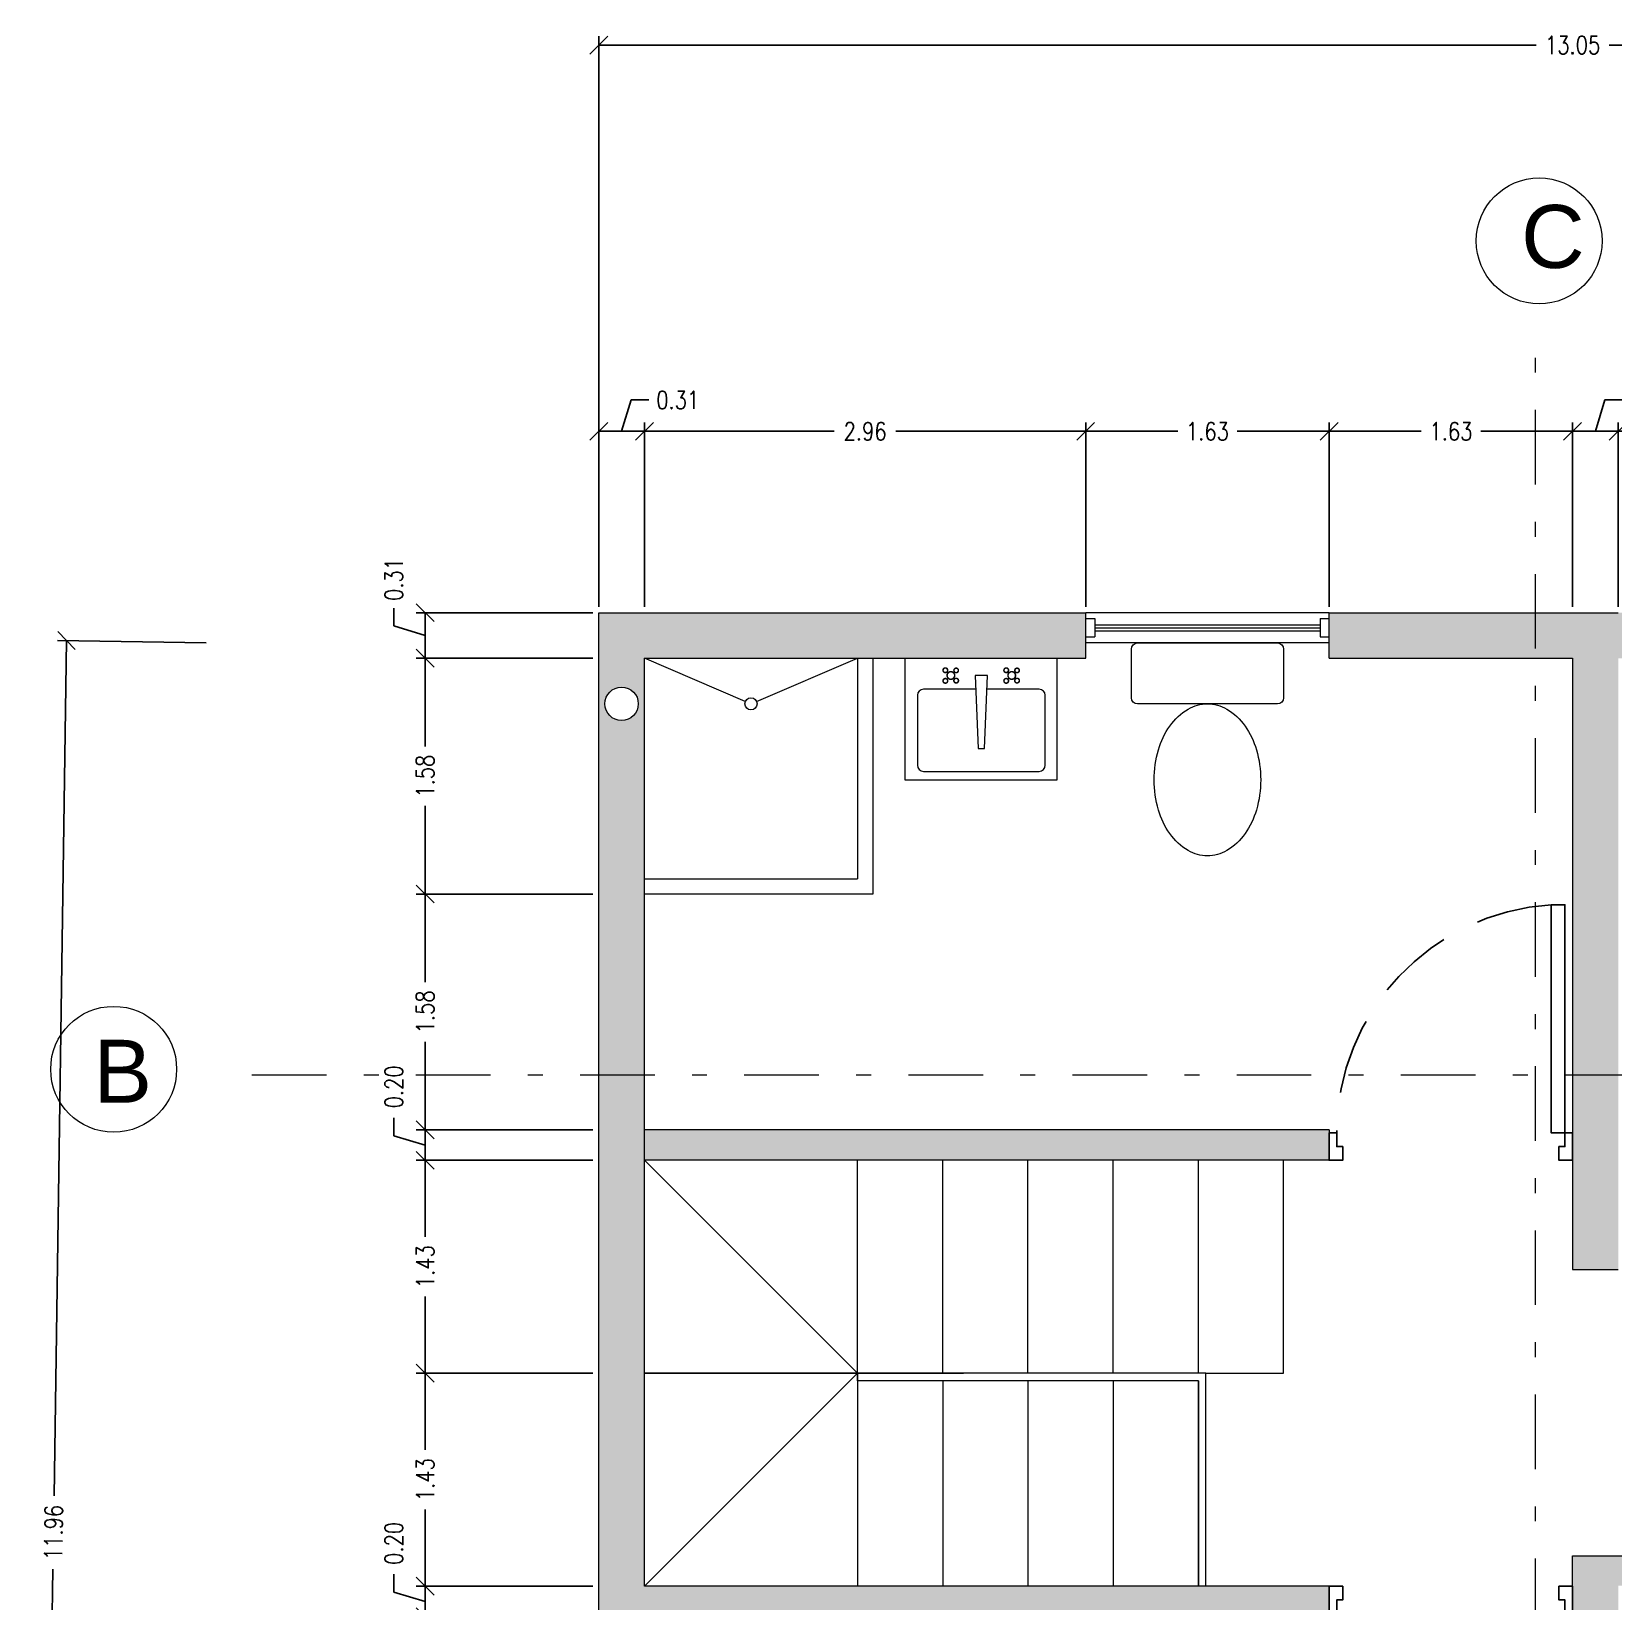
# Model space of a CAD drawing. Header units: inches. Extents: x 2.9 to 69.3, y 3.4 to 29.2.
# Drawn here: x 47.86 to 58.46, y 16.23 to 26.76 of the extents above; entities that cross this region are included whole.
import ezdxf

# ---------------------------------------------------------------- set-up
doc = ezdxf.new("R2010")
doc.units = ezdxf.units.IN
doc.header["$MEASUREMENT"] = 0
doc.linetypes.add('DASHDOT', pattern=[1, 0.5, -0.25, 0, -0.25])
doc.linetypes.add('HIDDEN', pattern=[0.375, 0.25, -0.125])
doc.layers.get('DEFPOINTS').update_dxf_attribs({"color": 210})
doc.layers.add('A-ANNO-SCRN', color=30, linetype='Continuous')
for name, color, linetype, lineweight in [('A-DOOR-FULL', 4, 'Continuous', 25), ('A-FLOR-LEVL', 7, 'Continuous', 35), ('A-FLOR-STRS', 4, 'Continuous', 25), ('A-FURN', 8, 'Continuous', 18), ('A-GLAZ-FULL', 4, 'Continuous', 25), ('A-WALL-FULL-EXTR', 7, 'Continuous', 35), ('A-WALL-FULL-INTR', 7, 'Continuous', 35)]:
    doc.layers.add(name, color=color, linetype=linetype, lineweight=lineweight)
doc.styles.add('E-ROMANS', font='romans.shx', dxfattribs={"width": 0.8})
doc.styles.get("Standard").update_dxf_attribs({"font": 'Arial.ttf'})
doc.dimstyles.new('E-0100_ARW_18', dxfattribs={"dimscale": 0.001, "dimtxt": 180, "dimasz": 180, "dimexe": 90, "dimexo": 60, "dimgap": 90, "dimtad": 0, "dimzin": 0, "dimdsep": 46, "dimtxsty": 'E-ROMANS', "dimblk": 'OPEN90', "dimcen": 90, "dimclrd": 256, "dimclre": 256, "dimclrt": 256, "dimadec": 0, "dimazin": 0, "dimtfac": 1, "dimtmove": 1, "dimatfit": 3, "dimldrblk": 'OPEN90', "dimfxl": 1, "dimtfill": 1, "dimtolj": 1, "dimtzin": 0, "dimarcsym": 0})

# ---------------------------------------------------------------- blocks, each defined once
blk = doc.blocks.new('INOD')
for p, q in [((0.23, 0), (-0.23, 0)), ((-0.25, -0.02), (-0.25, -0.18)), ((0.25, -0.18), (0.25, -0.02)), ((-0.23, -0.2), (0.23, -0.2))]:
    blk.add_line(p, q)
blk.add_lwpolyline([(-0.175, -0.45, 0.07067), (-0.1609, -0.5491, 0.082314), (-0.1237, -0.6268, 0.106842), (-0.0634, -0.6826, 0.13438), (0, -0.7, 0.13438), (0.0634, -0.6826, 0.106842), (0.1237, -0.6268, 0.082314), (0.1609, -0.5491, 0.07067), (0.175, -0.45, 0.07067), (0.1609, -0.3509, 0.082314), (0.1237, -0.2732, 0.106842), (0.0634, -0.2174, 0.13438), (0, -0.2, 0.13438), (-0.0634, -0.2174, 0.106842), (-0.1237, -0.2732, 0.082314), (-0.1609, -0.3509, 0.07067)], format="xyb", close=True)
for centre, start, end in [((-0.23, -0.02), 90, 180), ((0.23, -0.02), 0, 90), ((-0.23, -0.18), 180, 270), ((0.23, -0.18), 270, 0)]:
    blk.add_arc(centre, 0.02, start, end)
blk = doc.blocks.new('DOOR-75')
for points in [[(-0.07, 0.84), (-0.07, 0.09), (-0.025, 0.09), (-0.025, 0.84), (-0.07, 0.84)], [(-0.775, 0.09), (-0.8, 0.09), (-0.8, 0), (-0.755, 0), (-0.755, 0.045), (-0.775, 0.045), (-0.775, 0.09)], [(-0.025, 0.09), (0, 0.09), (0, 0), (-0.045, 0), (-0.045, 0.045), (-0.025, 0.045), (-0.025, 0.09)]]:
    blk.add_lwpolyline(points)
at = {"linetype": 'HIDDEN'}
blk.add_arc((-0.0225, 0.089), 0.7525, 93.6181, 179.9249, dxfattribs=at)
blk = doc.blocks.new('_Oblique')
at = {"color": 0, "linetype": 'ByBlock', "lineweight": -2}
blk.add_line((-0.5, -0.5), (0.5, 0.5), dxfattribs=at)
blk = doc.blocks.new('*D147')
at = {"lineweight": -2, "transparency": 16777216}
for p, q in [((51.66, 22.901), (51.66, 26.726)), ((64.713, 22.901), (64.713, 26.726))]:
    blk.add_line(p, q, dxfattribs=at)
at = {"transparency": 16777216}
for p, q in [((51.66, 26.666), (57.941, 26.666)), ((64.713, 26.666), (58.431, 26.666))]:
    blk.add_line(p, q, dxfattribs=at)
at = {"layer": 'DEFPOINTS', "color": 0, "transparency": 16777216}
for p in [(64.713, 26.666), (51.66, 22.861), (64.713, 22.861)]:
    blk.add_point(p, dxfattribs=at)
at = {"transparency": 16777216, "xscale": 0.12, "yscale": 0.12, "zscale": 0.12, "rotation": 180}
blk.add_blockref('_Oblique', (51.66, 26.666), dxfattribs=at)
at = {"transparency": 16777216, "xscale": 0.12, "yscale": 0.12, "zscale": 0.12}
blk.add_blockref('_Oblique', (64.713, 26.666), dxfattribs=at)
at = {"lineweight": 5, "transparency": 16777216, "insert": (58.186, 26.666), "char_height": 0.12, "attachment_point": 5, "style": 'E-ROMANS', "bg_fill": 3, "box_fill_scale": 1.25, "bg_fill_color": 256, "bg_fill_true_color": 13158600, "bg_fill_transparency": 0}
blk.add_mtext('\\A1;13.05', dxfattribs=at)
blk = doc.blocks.new('_Open90')
at = {"color": 0, "linetype": 'ByBlock', "lineweight": -2}
for p, q in [((0, 0), (-1, 0)), ((-0.5, 0.5), (0, 0)), ((0, 0), (-0.5, -0.5))]:
    blk.add_line(p, q, dxfattribs=at)
blk = doc.blocks.new('*D148')
at = {"transparency": 16777216}
for p, q in [((51.813, 24.077), (51.876, 24.287)), ((51.876, 24.287), (51.996, 24.287)), ((51.66, 24.077), (51.966, 24.077))]:
    blk.add_line(p, q, dxfattribs=at)
at = {"lineweight": -2, "transparency": 16777216}
for p, q in [((51.66, 22.901), (51.66, 24.137)), ((51.966, 22.901), (51.966, 24.137))]:
    blk.add_line(p, q, dxfattribs=at)
at = {"layer": 'DEFPOINTS', "color": 0, "transparency": 16777216}
for p in [(51.966, 24.077), (51.66, 22.861), (51.966, 22.861)]:
    blk.add_point(p, dxfattribs=at)
at = {"transparency": 16777216, "xscale": 0.12, "yscale": 0.12, "zscale": 0.12, "rotation": 180}
blk.add_blockref('_Oblique', (51.66, 24.077), dxfattribs=at)
at = {"transparency": 16777216, "xscale": 0.12, "yscale": 0.12, "zscale": 0.12}
blk.add_blockref('_Oblique', (51.966, 24.077), dxfattribs=at)
at = {"transparency": 16777216, "insert": (52.189, 24.287), "char_height": 0.12, "attachment_point": 5, "style": 'E-ROMANS', "bg_fill": 3, "box_fill_scale": 1.25, "bg_fill_color": 256, "bg_fill_true_color": 13158600, "bg_fill_transparency": 0}
blk.add_mtext('\\A1;0.31', dxfattribs=at)
blk = doc.blocks.new('*D149')
at = {"lineweight": -2, "transparency": 16777216}
for p, q in [((51.966, 22.901), (51.966, 24.137)), ((54.923, 22.901), (54.923, 24.137))]:
    blk.add_line(p, q, dxfattribs=at)
at = {"transparency": 16777216}
for p, q in [((51.966, 24.077), (53.238, 24.077)), ((54.923, 24.077), (53.651, 24.077))]:
    blk.add_line(p, q, dxfattribs=at)
at = {"layer": 'DEFPOINTS', "color": 0, "transparency": 16777216}
for p in [(54.923, 24.077), (51.966, 22.861), (54.923, 22.861)]:
    blk.add_point(p, dxfattribs=at)
at = {"transparency": 16777216, "xscale": 0.12, "yscale": 0.12, "zscale": 0.12, "rotation": 180}
blk.add_blockref('_Oblique', (51.966, 24.077), dxfattribs=at)
at = {"transparency": 16777216, "xscale": 0.12, "yscale": 0.12, "zscale": 0.12}
blk.add_blockref('_Oblique', (54.923, 24.077), dxfattribs=at)
at = {"transparency": 16777216, "insert": (53.445, 24.077), "char_height": 0.12, "attachment_point": 5, "style": 'E-ROMANS', "bg_fill": 3, "box_fill_scale": 1.25, "bg_fill_color": 256, "bg_fill_true_color": 13158600, "bg_fill_transparency": 0}
blk.add_mtext('\\A1;2.96', dxfattribs=at)
blk = doc.blocks.new('*D150')
at = {"lineweight": -2, "transparency": 16777216}
for p, q in [((54.923, 22.901), (54.923, 24.137)), ((56.555, 22.901), (56.555, 24.137))]:
    blk.add_line(p, q, dxfattribs=at)
at = {"transparency": 16777216}
for p, q in [((54.923, 24.077), (55.54, 24.077)), ((56.555, 24.077), (55.938, 24.077))]:
    blk.add_line(p, q, dxfattribs=at)
at = {"layer": 'DEFPOINTS', "color": 0, "transparency": 16777216}
for p in [(56.555, 24.077), (54.923, 22.861), (56.555, 22.861)]:
    blk.add_point(p, dxfattribs=at)
at = {"transparency": 16777216, "xscale": 0.12, "yscale": 0.12, "zscale": 0.12, "rotation": 180}
blk.add_blockref('_Oblique', (54.923, 24.077), dxfattribs=at)
at = {"transparency": 16777216, "xscale": 0.12, "yscale": 0.12, "zscale": 0.12}
blk.add_blockref('_Oblique', (56.555, 24.077), dxfattribs=at)
at = {"transparency": 16777216, "insert": (55.739, 24.077), "char_height": 0.12, "attachment_point": 5, "style": 'E-ROMANS', "bg_fill": 3, "box_fill_scale": 1.25, "bg_fill_color": 256, "bg_fill_true_color": 13158600, "bg_fill_transparency": 0}
blk.add_mtext('\\A1;1.63', dxfattribs=at)
blk = doc.blocks.new('*D151')
at = {"lineweight": -2, "transparency": 16777216}
for p, q in [((56.555, 22.901), (56.555, 24.137)), ((58.186, 22.901), (58.186, 24.137))]:
    blk.add_line(p, q, dxfattribs=at)
at = {"transparency": 16777216}
for p, q in [((56.555, 24.077), (57.171, 24.077)), ((58.186, 24.077), (57.57, 24.077))]:
    blk.add_line(p, q, dxfattribs=at)
at = {"layer": 'DEFPOINTS', "color": 0, "transparency": 16777216}
for p in [(58.186, 24.077), (56.555, 22.861), (58.186, 22.861)]:
    blk.add_point(p, dxfattribs=at)
at = {"transparency": 16777216, "xscale": 0.12, "yscale": 0.12, "zscale": 0.12, "rotation": 180}
blk.add_blockref('_Oblique', (56.555, 24.077), dxfattribs=at)
at = {"transparency": 16777216, "xscale": 0.12, "yscale": 0.12, "zscale": 0.12}
blk.add_blockref('_Oblique', (58.186, 24.077), dxfattribs=at)
at = {"transparency": 16777216, "insert": (57.371, 24.077), "char_height": 0.12, "attachment_point": 5, "style": 'E-ROMANS', "bg_fill": 3, "box_fill_scale": 1.25, "bg_fill_color": 256, "bg_fill_true_color": 13158600, "bg_fill_transparency": 0}
blk.add_mtext('\\A1;1.63', dxfattribs=at)
blk = doc.blocks.new('*D152')
at = {"transparency": 16777216}
for p, q in [((58.339, 24.077), (58.402, 24.287)), ((58.402, 24.287), (58.522, 24.287)), ((58.186, 24.077), (58.492, 24.077))]:
    blk.add_line(p, q, dxfattribs=at)
at = {"lineweight": -2, "transparency": 16777216}
for p, q in [((58.186, 22.901), (58.186, 24.137)), ((58.492, 22.901), (58.492, 24.137))]:
    blk.add_line(p, q, dxfattribs=at)
at = {"layer": 'DEFPOINTS', "color": 0, "transparency": 16777216}
for p in [(58.492, 24.077), (58.186, 22.861), (58.492, 22.861)]:
    blk.add_point(p, dxfattribs=at)
at = {"transparency": 16777216, "xscale": 0.12, "yscale": 0.12, "zscale": 0.12, "rotation": 180}
blk.add_blockref('_Oblique', (58.186, 24.077), dxfattribs=at)
at = {"transparency": 16777216, "xscale": 0.12, "yscale": 0.12, "zscale": 0.12}
blk.add_blockref('_Oblique', (58.492, 24.077), dxfattribs=at)
at = {"transparency": 16777216, "insert": (58.715, 24.287), "char_height": 0.12, "attachment_point": 5, "style": 'E-ROMANS', "bg_fill": 3, "box_fill_scale": 1.25, "bg_fill_color": 256, "bg_fill_true_color": 13158600, "bg_fill_transparency": 0}
blk.add_mtext('\\A1;0.31', dxfattribs=at)
blk = doc.blocks.new('*D153')
at = {"lineweight": -2, "transparency": 16777216}
for p, q in [((58.492, 22.901), (58.492, 24.137)), ((61.097, 22.901), (61.097, 24.137))]:
    blk.add_line(p, q, dxfattribs=at)
at = {"transparency": 16777216}
for p, q in [((58.492, 24.077), (59.588, 24.077)), ((61.097, 24.077), (60.001, 24.077))]:
    blk.add_line(p, q, dxfattribs=at)
at = {"layer": 'DEFPOINTS', "color": 0, "transparency": 16777216}
for p in [(61.097, 24.077), (58.492, 22.861), (61.097, 22.861)]:
    blk.add_point(p, dxfattribs=at)
at = {"transparency": 16777216, "xscale": 0.12, "yscale": 0.12, "zscale": 0.12, "rotation": 180}
blk.add_blockref('_Oblique', (58.492, 24.077), dxfattribs=at)
at = {"transparency": 16777216, "xscale": 0.12, "yscale": 0.12, "zscale": 0.12}
blk.add_blockref('_Oblique', (61.097, 24.077), dxfattribs=at)
at = {"transparency": 16777216, "insert": (59.795, 24.077), "char_height": 0.12, "attachment_point": 5, "style": 'E-ROMANS', "bg_fill": 3, "box_fill_scale": 1.25, "bg_fill_color": 256, "bg_fill_true_color": 13158600, "bg_fill_transparency": 0}
blk.add_mtext('\\A1;2.60', dxfattribs=at)
blk = doc.blocks.new('*D96')
at = {"transparency": 16777216}
for p, q in [((48.093, 22.674), (48.01, 16.94)), ((47.919, 10.715), (48.002, 16.449))]:
    blk.add_line(p, q, dxfattribs=at)
at = {"lineweight": -2, "transparency": 16777216}
for p, q in [((49.028, 22.66), (48.033, 22.675)), ((48.854, 10.702), (47.859, 10.716))]:
    blk.add_line(p, q, dxfattribs=at)
at = {"layer": 'DEFPOINTS', "color": 0, "transparency": 16777216}
for p in [(49.068, 22.66), (47.919, 10.715), (48.894, 10.701)]:
    blk.add_point(p, dxfattribs=at)
at = {"transparency": 16777216, "xscale": 0.12, "yscale": 0.12, "zscale": 0.12}
for p, rotation in [((48.093, 22.674), 89.1694787958241), ((47.919, 10.715), 269.1694787958241)]:
    blk.add_blockref('_Oblique', p, dxfattribs=dict(at, rotation=rotation))
at = {"transparency": 16777216, "insert": (48.006, 16.695), "char_height": 0.12, "attachment_point": 5, "rotation": 89.1695, "style": 'E-ROMANS', "bg_fill": 3, "box_fill_scale": 1.25, "bg_fill_color": 256, "bg_fill_true_color": 13158600, "bg_fill_transparency": 0}
blk.add_mtext('\\A1;11.96', dxfattribs=at)
blk = doc.blocks.new('*D169')
at = {"transparency": 16777216}
for p, q in [((50.287, 22.772), (50.287, 22.892)), ((50.497, 22.861), (50.497, 22.556)), ((50.497, 22.709), (50.287, 22.772))]:
    blk.add_line(p, q, dxfattribs=at)
at = {"lineweight": -2, "transparency": 16777216}
for p, q in [((51.62, 22.861), (50.437, 22.861)), ((51.62, 22.556), (50.437, 22.556))]:
    blk.add_line(p, q, dxfattribs=at)
at = {"layer": 'DEFPOINTS', "color": 0, "transparency": 16777216}
for p in [(51.66, 22.861), (50.497, 22.556), (51.66, 22.556)]:
    blk.add_point(p, dxfattribs=at)
at = {"transparency": 16777216, "xscale": 0.12, "yscale": 0.12, "zscale": 0.12}
for p, rotation in [((50.497, 22.861), 90), ((50.497, 22.556), 270)]:
    blk.add_blockref('_Oblique', p, dxfattribs=dict(at, rotation=rotation))
at = {"transparency": 16777216, "insert": (50.287, 23.084), "char_height": 0.12, "attachment_point": 5, "rotation": 90, "style": 'E-ROMANS', "bg_fill": 3, "box_fill_scale": 1.25, "bg_fill_color": 256, "bg_fill_true_color": 13158600, "bg_fill_transparency": 0}
blk.add_mtext('\\A1;0.31', dxfattribs=at)
blk = doc.blocks.new('*D170')
at = {"lineweight": -2, "transparency": 16777216}
for p, q in [((51.62, 22.556), (50.437, 22.556)), ((51.62, 20.975), (50.437, 20.975))]:
    blk.add_line(p, q, dxfattribs=at)
at = {"transparency": 16777216}
for p, q in [((50.497, 22.556), (50.497, 21.965)), ((50.497, 20.975), (50.497, 21.566))]:
    blk.add_line(p, q, dxfattribs=at)
at = {"layer": 'DEFPOINTS', "color": 0, "transparency": 16777216}
for p in [(51.66, 22.556), (50.497, 20.975), (51.66, 20.975)]:
    blk.add_point(p, dxfattribs=at)
at = {"transparency": 16777216, "xscale": 0.12, "yscale": 0.12, "zscale": 0.12}
for p, rotation in [((50.497, 22.556), 90), ((50.497, 20.975), 270)]:
    blk.add_blockref('_Oblique', p, dxfattribs=dict(at, rotation=rotation))
at = {"transparency": 16777216, "insert": (50.497, 21.765), "char_height": 0.12, "attachment_point": 5, "rotation": 90, "style": 'E-ROMANS', "bg_fill": 3, "box_fill_scale": 1.25, "bg_fill_color": 256, "bg_fill_true_color": 13158600, "bg_fill_transparency": 0}
blk.add_mtext('\\A1;1.58', dxfattribs=at)
blk = doc.blocks.new('*D171')
at = {"lineweight": -2, "transparency": 16777216}
for p, q in [((51.62, 20.975), (50.437, 20.975)), ((51.62, 19.394), (50.437, 19.394))]:
    blk.add_line(p, q, dxfattribs=at)
at = {"transparency": 16777216}
for p, q in [((50.497, 20.975), (50.497, 20.384)), ((50.497, 19.394), (50.497, 19.985))]:
    blk.add_line(p, q, dxfattribs=at)
at = {"layer": 'DEFPOINTS', "color": 0, "transparency": 16777216}
for p in [(51.66, 20.975), (50.497, 19.394), (51.66, 19.394)]:
    blk.add_point(p, dxfattribs=at)
at = {"transparency": 16777216, "xscale": 0.12, "yscale": 0.12, "zscale": 0.12}
for p, rotation in [((50.497, 20.975), 90), ((50.497, 19.394), 270)]:
    blk.add_blockref('_Oblique', p, dxfattribs=dict(at, rotation=rotation))
at = {"transparency": 16777216, "insert": (50.497, 20.185), "char_height": 0.12, "attachment_point": 5, "rotation": 90, "style": 'E-ROMANS', "bg_fill": 3, "box_fill_scale": 1.25, "bg_fill_color": 256, "bg_fill_true_color": 13158600, "bg_fill_transparency": 0}
blk.add_mtext('\\A1;1.58', dxfattribs=at)
blk = doc.blocks.new('*D172')
at = {"transparency": 16777216}
for p, q in [((50.287, 19.355), (50.287, 19.475)), ((50.497, 19.292), (50.287, 19.355)), ((50.497, 19.394), (50.497, 19.19))]:
    blk.add_line(p, q, dxfattribs=at)
at = {"lineweight": -2, "transparency": 16777216}
for p, q in [((51.62, 19.394), (50.437, 19.394)), ((51.62, 19.19), (50.437, 19.19))]:
    blk.add_line(p, q, dxfattribs=at)
at = {"layer": 'DEFPOINTS', "color": 0, "transparency": 16777216}
for p in [(51.66, 19.394), (50.497, 19.19), (51.66, 19.19)]:
    blk.add_point(p, dxfattribs=at)
at = {"transparency": 16777216, "xscale": 0.12, "yscale": 0.12, "zscale": 0.12}
for p, rotation in [((50.497, 19.394), 90), ((50.497, 19.19), 270)]:
    blk.add_blockref('_Oblique', p, dxfattribs=dict(at, rotation=rotation))
at = {"transparency": 16777216, "insert": (50.287, 19.682), "char_height": 0.12, "attachment_point": 5, "rotation": 90, "style": 'E-ROMANS', "bg_fill": 3, "box_fill_scale": 1.25, "bg_fill_color": 256, "bg_fill_true_color": 13158600, "bg_fill_transparency": 0}
blk.add_mtext('\\A1;0.20', dxfattribs=at)
blk = doc.blocks.new('*D173')
at = {"lineweight": -2, "transparency": 16777216}
for p, q in [((51.62, 19.19), (50.437, 19.19)), ((51.62, 17.763), (50.437, 17.763))]:
    blk.add_line(p, q, dxfattribs=at)
at = {"transparency": 16777216}
for p, q in [((50.497, 19.19), (50.497, 18.676)), ((50.497, 17.763), (50.497, 18.277))]:
    blk.add_line(p, q, dxfattribs=at)
at = {"layer": 'DEFPOINTS', "color": 0, "transparency": 16777216}
for p in [(51.66, 19.19), (50.497, 17.763), (51.66, 17.763)]:
    blk.add_point(p, dxfattribs=at)
at = {"transparency": 16777216, "xscale": 0.12, "yscale": 0.12, "zscale": 0.12}
for p, rotation in [((50.497, 19.19), 90), ((50.497, 17.763), 270)]:
    blk.add_blockref('_Oblique', p, dxfattribs=dict(at, rotation=rotation))
at = {"transparency": 16777216, "insert": (50.497, 18.477), "char_height": 0.12, "attachment_point": 5, "rotation": 90, "style": 'E-ROMANS', "bg_fill": 3, "box_fill_scale": 1.25, "bg_fill_color": 256, "bg_fill_true_color": 13158600, "bg_fill_transparency": 0}
blk.add_mtext('\\A1;1.43', dxfattribs=at)
blk = doc.blocks.new('*D174')
at = {"lineweight": -2, "transparency": 16777216}
for p, q in [((51.62, 17.763), (50.437, 17.763)), ((51.62, 16.335), (50.437, 16.335))]:
    blk.add_line(p, q, dxfattribs=at)
at = {"transparency": 16777216}
for p, q in [((50.497, 17.763), (50.497, 17.248)), ((50.497, 16.335), (50.497, 16.85))]:
    blk.add_line(p, q, dxfattribs=at)
at = {"layer": 'DEFPOINTS', "color": 0, "transparency": 16777216}
for p in [(51.66, 17.763), (50.497, 16.335), (51.66, 16.335)]:
    blk.add_point(p, dxfattribs=at)
at = {"transparency": 16777216, "xscale": 0.12, "yscale": 0.12, "zscale": 0.12}
for p, rotation in [((50.497, 17.763), 90), ((50.497, 16.335), 270)]:
    blk.add_blockref('_Oblique', p, dxfattribs=dict(at, rotation=rotation))
at = {"transparency": 16777216, "insert": (50.497, 17.049), "char_height": 0.12, "attachment_point": 5, "rotation": 90, "style": 'E-ROMANS', "bg_fill": 3, "box_fill_scale": 1.25, "bg_fill_color": 256, "bg_fill_true_color": 13158600, "bg_fill_transparency": 0}
blk.add_mtext('\\A1;1.43', dxfattribs=at)
blk = doc.blocks.new('*D91')
at = {"transparency": 16777216}
for p, q in [((50.287, 16.296), (50.287, 16.416)), ((50.497, 16.335), (50.497, 16.131)), ((50.497, 16.233), (50.287, 16.296))]:
    blk.add_line(p, q, dxfattribs=at)
at = {"lineweight": -2, "transparency": 16777216}
for p, q in [((51.62, 16.335), (50.437, 16.335)), ((51.62, 16.131), (50.437, 16.131))]:
    blk.add_line(p, q, dxfattribs=at)
at = {"layer": 'DEFPOINTS', "color": 0, "transparency": 16777216}
for p in [(51.66, 16.335), (50.497, 16.131), (51.66, 16.131)]:
    blk.add_point(p, dxfattribs=at)
at = {"transparency": 16777216, "xscale": 0.12, "yscale": 0.12, "zscale": 0.12}
for p, rotation in [((50.497, 16.335), 90), ((50.497, 16.131), 270)]:
    blk.add_blockref('_Oblique', p, dxfattribs=dict(at, rotation=rotation))
at = {"transparency": 16777216, "insert": (50.287, 16.622), "char_height": 0.12, "attachment_point": 5, "rotation": 90, "style": 'E-ROMANS', "bg_fill": 3, "box_fill_scale": 1.25, "bg_fill_color": 256, "bg_fill_true_color": 13158600, "bg_fill_transparency": 0}
blk.add_mtext('\\A1;0.20', dxfattribs=at)

msp = doc.modelspace()

# ---------------------------------------------------------------- hatches: boundary and pattern name
at = {"layer": 'A-ANNO-SCRN'}
h = msp.add_hatch(color=256, dxfattribs=at)
h.dxf.hatch_style = 1
h.set_gradient(color1=(51, 51, 51), color2=(51, 51, 51), tint=1)
h.paths.add_polyline_path([(51.925, 22.25, -1), (51.701, 22.25), (51.692, 19.761), (51.966, 19.761)], flags=16)
h.paths.add_polyline_path([(54.923, 22.861), (51.66, 22.861), (51.66, 19.761), (51.966, 19.761), (51.966, 22.556), (54.923, 22.556)])
h.paths.add_polyline_path([(51.925, 22.25, -1), (51.701, 22.25, -1)], flags=16)
h.paths.add_polyline_path([(57.937, 22.861), (56.555, 22.861), (56.555, 22.556), (57.937, 22.556)])
h.paths.add_polyline_path([(60.585, 22.861), (58.492, 22.861), (58.186, 22.861), (57.937, 22.861), (57.937, 22.556), (58.186, 22.556), (58.186, 19.76), (58.492, 19.76), (58.492, 22.556), (60.585, 22.556)])
h.paths.add_polyline_path([(58.492, 19.76), (58.186, 19.76), (58.186, 18.457), (58.492, 18.457), (58.492, 18.641)])
h.paths.add_polyline_path([(61.097, 22.861), (60.585, 22.861), (60.585, 22.556), (61.097, 22.556)])
h.paths.add_polyline_path([(64.713, 22.861), (62.729, 22.861), (62.729, 22.556), (64.407, 22.556), (64.407, 19.76), (64.713, 19.76)])
h.paths.add_polyline_path([(64.713, 19.76), (64.407, 19.76), (64.407, 19.306), (64.407, 16.131), (64.407, 15.512), (64.407, 15.387), (64.713, 15.388)])
h.paths.add_polyline_path([(64.407, 18.661), (60.585, 18.661), (60.585, 18.457), (64.407, 18.457)])
h.paths.add_polyline_path([(60.585, 18.661), (60.124, 18.661), (60.124, 18.641), (60.124, 18.457), (60.384, 18.457), (60.384, 18.171), (60.585, 18.171)])
h.paths.add_polyline_path([(64.713, 15.388), (64.407, 15.387), (64.407, 15.171), (64.407, 10.931), (62.729, 10.931), (62.729, 10.625), (64.713, 10.625)])
h.paths.add_polyline_path([(61.097, 10.931), (60.585, 10.931), (60.585, 10.625), (61.097, 10.625)])
h.paths.add_polyline_path([(60.585, 10.931), (58.492, 10.931), (58.492, 11.987), (58.492, 15.357), (58.186, 15.355), (58.186, 13.618), (58.186, 10.931), (57.937, 10.931), (57.937, 10.625), (60.585, 10.625)])
h.paths.add_polyline_path([(58.492, 16.131), (58.492, 16.338), (60.585, 16.338), (60.585, 16.539), (60.568, 16.539), (60.568, 16.539), (60.384, 16.539), (58.186, 16.539), (58.186, 16.335), (58.186, 16.152), (58.186, 16.131), (58.186, 15.355), (58.492, 15.357)])
h.paths.add_polyline_path([(57.937, 10.931), (56.555, 10.931), (56.555, 10.625), (57.937, 10.625)])
h.paths.add_polyline_path([(54.923, 10.931), (51.966, 10.931), (51.966, 11.712), (51.963, 11.712), (51.963, 15.303), (51.963, 15.323), (51.66, 15.322), (51.66, 10.625), (54.923, 10.625)])
h.paths.add_polyline_path([(51.966, 16.131), (56.555, 16.131), (56.555, 16.335), (51.966, 16.335), (51.966, 19.394), (51.966, 19.761), (51.66, 19.761), (51.66, 15.322), (51.966, 15.323)])
h.paths.add_polyline_path([(56.555, 19.374), (56.555, 19.394), (51.966, 19.394), (51.966, 19.19), (56.555, 19.19)], flags=17)
h = msp.add_hatch(color=256, dxfattribs=at)
h.dxf.hatch_style = 1
h.set_gradient(color1=(51, 51, 51), color2=(51, 51, 51), tint=1)
h.paths.add_polyline_path([(51.66, 19.761), (51.966, 19.761), (51.966, 22.556), (54.923, 22.556), (54.923, 22.861), (51.66, 22.861)])
h.paths.add_polyline_path([(51.701, 22.25, -1), (51.925, 22.25, -1)], flags=16)

# ---------------------------------------------------------------- linework, layer by layer
at = {"color": 2, "linetype": 'DASHDOT', "lineweight": 5}
for p, q in [((57.937, 8.32), (57.937, 24.577)), ((67.435, 19.76), (49.173, 19.761))]:
    msp.add_line(p, q, dxfattribs=at)
at = {"color": 0, "lineweight": 5}
for p, q in [((51.966, 21.077), (53.394, 21.077)), ((53.496, 20.975), (51.966, 20.975)), ((58.186, 18.457), (58.492, 18.457))]:
    msp.add_line(p, q, dxfattribs=at)
for points in [[(56.555, 22.556), (58.186, 22.556)], [(58.186, 16.335), (58.186, 16.539), (60.588, 16.539), (60.588, 16.539)]]:
    msp.add_lwpolyline(points, dxfattribs=at)
at = {"color": 2, "lineweight": 5}
for centre in [(57.962, 25.353), (48.409, 19.8)]:
    msp.add_circle(centre, 0.422, dxfattribs=at)
at = {"layer": 'A-FLOR-LEVL', "color": 0, "lineweight": 5}
for p, q in [((56.555, 22.861), (54.923, 22.861)), ((56.555, 22.658), (54.923, 22.658))]:
    msp.add_line(p, q, dxfattribs=at)
at = {"layer": 'A-FLOR-STRS', "color": 0, "lineweight": 5}
for p, q in [((53.394, 17.763), (51.966, 19.19)), ((53.394, 17.763), (53.394, 19.19)), ((53.965, 17.763), (53.965, 19.19)), ((54.536, 17.763), (54.536, 19.19)), ((55.107, 17.763), (55.107, 19.19)), ((55.678, 17.763), (55.678, 19.19)), ((56.249, 17.763), (56.249, 19.19)), ((53.394, 17.763), (51.966, 17.763)), ((51.966, 17.763), (54.104, 17.763)), ((53.394, 17.763), (51.966, 16.335)), ((53.394, 17.763), (53.394, 16.335)), ((53.394, 17.712), (53.394, 17.763)), ((53.965, 17.712), (53.965, 16.335)), ((54.536, 17.712), (54.536, 16.335)), ((55.107, 17.712), (55.107, 16.335)), ((55.678, 17.712), (55.678, 16.335)), ((55.729, 17.763), (56.249, 17.763))]:
    msp.add_line(p, q, dxfattribs=at)
for points in [[(55.729, 16.335), (55.729, 17.763), (53.394, 17.763)], [(55.678, 16.335), (55.678, 17.712), (53.394, 17.712)]]:
    msp.add_lwpolyline(points, dxfattribs=at)
at = {"layer": 'A-FURN', "color": 0, "lineweight": 5}
for p, q in [((52.642, 22.266), (51.966, 22.556)), ((52.717, 22.266), (53.394, 22.556)), ((53.394, 22.556), (53.394, 21.077)), ((53.496, 22.556), (53.496, 20.975)), ((53.712, 22.556), (53.712, 21.74)), ((54.732, 21.74), (54.732, 22.556)), ((53.795, 22.307), (53.795, 21.838)), ((54.187, 22.348), (53.836, 22.348)), ((54.611, 22.348), (54.261, 22.348)), ((54.652, 21.838), (54.652, 22.307)), ((53.712, 21.74), (54.732, 21.74)), ((53.836, 21.797), (54.611, 21.797))]:
    msp.add_line(p, q, dxfattribs=at)
at = {"layer": 'A-FURN', "color": 0, "lineweight": 5, "const_width": 0.0102}
for points in [[(53.998, 22.475, 1), (53.967, 22.475, 1)], [(54.055, 22.489, 1), (54.055, 22.459, 1)], [(54.406, 22.475, 1), (54.375, 22.475, 1)], [(54.463, 22.489, 1), (54.463, 22.459, 1)], [(53.998, 22.404, -1), (53.967, 22.404, -1)], [(53.994, 22.44, 1), (54.045, 22.44, 1)], [(54.055, 22.39, -1), (54.055, 22.421, -1)], [(54.406, 22.404, -1), (54.375, 22.404, -1)], [(54.402, 22.44, 1), (54.453, 22.44, 1)], [(54.463, 22.39, -1), (54.463, 22.421, -1)]]:
    msp.add_lwpolyline(points, format="xyb", close=True, dxfattribs=at)
at = {"layer": 'A-FURN', "color": 0, "lineweight": 5}
msp.add_lwpolyline([(54.203, 21.95), (54.244, 21.95), (54.264, 22.44), (54.183, 22.44)], close=True, dxfattribs=at)
for centre, radius in [((51.813, 22.25), 0.112), ((52.68, 22.25), 0.0408)]:
    msp.add_circle(centre, radius, dxfattribs=at)
for centre, start, end in [((53.836, 22.307), 90, 180), ((54.611, 22.307), 0, 90), ((53.836, 21.838), 180, 270), ((54.611, 21.838), 270, 0)]:
    msp.add_arc(centre, 0.0408, start, end, dxfattribs=at)
at = {"layer": 'A-GLAZ-FULL', "color": 0, "lineweight": 5}
for p, q in [((54.923, 22.821), (54.984, 22.821)), ((56.494, 22.821), (56.555, 22.821)), ((54.923, 22.698), (54.984, 22.698)), ((54.984, 22.78), (56.494, 22.78)), ((54.984, 22.759), (56.494, 22.759)), ((54.984, 22.739), (56.494, 22.739)), ((56.494, 22.698), (56.555, 22.698))]:
    msp.add_line(p, q, dxfattribs=at)
at = {"layer": 'A-GLAZ-FULL', "color": 0, "lineweight": 5, "ltscale": 0.001}
for p, q in [((54.984, 22.821), (54.984, 22.698)), ((56.494, 22.821), (56.494, 22.698))]:
    msp.add_line(p, q, dxfattribs=at)
at = {"layer": 'A-WALL-FULL-EXTR', "color": 0, "lineweight": 5}
for p, q in [((51.66, 22.861), (54.923, 22.861)), ((51.66, 10.625), (51.66, 22.861)), ((54.923, 22.556), (54.923, 22.861)), ((58.186, 22.861), (58.492, 22.861)), ((51.966, 19.394), (51.966, 22.556)), ((51.966, 22.556), (54.923, 22.556)), ((58.186, 22.556), (58.186, 18.457)), ((51.966, 16.335), (51.966, 19.394)), ((58.186, 16.131), (58.186, 16.338))]:
    msp.add_line(p, q, dxfattribs=at)
at = {"layer": 'A-WALL-FULL-INTR', "color": 0, "lineweight": 5}
for p, q in [((56.555, 22.861), (58.186, 22.861)), ((56.555, 22.556), (56.555, 22.861)), ((56.555, 19.394), (51.966, 19.394)), ((56.555, 19.394), (56.555, 19.19)), ((56.555, 19.19), (51.966, 19.19)), ((56.555, 16.335), (51.966, 16.335))]:
    msp.add_line(p, q, dxfattribs=at)
msp.add_lwpolyline([(56.555, 16.335), (56.555, 16.131)], dxfattribs=at)

# ---------------------------------------------------------------- block references
at = {"layer": 'A-DOOR-FULL', "color": 0, "lineweight": 5, "xscale": 2.039465965139472, "yscale": 2.039465965139472, "zscale": 2.039465965139472}
msp.add_blockref('DOOR-75', (58.186, 19.19), dxfattribs=at)
at = {"layer": 'A-DOOR-FULL', "color": 0, "lineweight": 5, "xscale": -2.039465965139472, "yscale": 2.039465965139472, "zscale": 2.039465965139472, "rotation": 180}
msp.add_blockref('DOOR-75', (58.186, 16.335), dxfattribs=at)
at = {"layer": 'A-FURN', "color": 0, "lineweight": 5, "xscale": -2.039465965139472, "yscale": 2.039465965139472, "zscale": 2.039465965139472}
msp.add_blockref('INOD', (55.739, 22.658), dxfattribs=at)

# ---------------------------------------------------------------- texts
at = {"color": 2, "lineweight": 5, "char_height": 0.422, "attachment_point": 1}
for s, insert in [('C', (57.841, 25.594)), ('B', (48.273, 19.998))]:
    msp.add_mtext_dynamic_manual_height_columns(s, width=2.13344, gutter_width=1, heights=[0], dxfattribs=dict(at, insert=insert))

# ---------------------------------------------------------------- next in the draw order: dimensions: what is measured, and where the dimension line sits
at = {"lineweight": 5}
dim = msp.add_aligned_dim(p1=(51.66, 22.861), p2=(64.713, 22.861), distance=3.805, dimstyle='E-0100_ARW_18', override={"dimtxt": 120, "dimasz": 120, "dimexe": 60, "dimexo": 40, "dimgap": 60, "dimblk": 'Oblique', "dimcen": 60, "dimlwd": 65535}, dxfattribs=at)
dim.commit()
dim.dimension.update_dxf_attribs({"geometry": '*D147', "text_midpoint": (58.186, 26.666)})
dim = msp.add_aligned_dim(p1=(49.068, 22.66), p2=(48.894, 10.701), distance=-0.975, dimstyle='E-0100_ARW_18', override={"dimtxt": 120, "dimasz": 120, "dimexe": 60, "dimexo": 40, "dimgap": 60, "dimblk": 'Oblique', "dimcen": 60, "dimlwd": 65535})
dim.commit()
dim.dimension.update_dxf_attribs({"geometry": '*D96', "text_midpoint": (48.006, 16.695)})

# ---------------------------------------------------------------- next in the draw order: dimensions: what is measured, and where the dimension line sits
dim = msp.add_linear_dim(base=(51.966, 24.077), p1=(51.66, 22.861), p2=(51.966, 22.861), dimstyle='E-0100_ARW_18', override={"dimtxt": 120, "dimasz": 120, "dimexe": 60, "dimexo": 40, "dimgap": 60, "dimblk": 'Oblique', "dimcen": 60, "dimlwd": 65535})
dim.commit()
dim.dimension.update_dxf_attribs({"geometry": '*D148', "text_midpoint": (52.056, 24.287)})

# ---------------------------------------------------------------- next in the draw order: dimensions: what is measured, and where the dimension line sits
dim = msp.add_linear_dim(base=(54.923, 24.077), p1=(51.966, 22.861), p2=(54.923, 22.861), dimstyle='E-0100_ARW_18', override={"dimtxt": 120, "dimasz": 120, "dimexe": 60, "dimexo": 40, "dimgap": 60, "dimblk": 'Oblique', "dimcen": 60, "dimlwd": 65535})
dim.commit()
dim.dimension.update_dxf_attribs({"geometry": '*D149', "text_midpoint": (53.445, 24.077)})
dim = msp.add_linear_dim(base=(50.4969, 22.5555), p1=(51.66, 22.8615), p2=(51.66, 22.5555), angle=90, dimstyle='E-0100_ARW_18', override={"dimtxt": 120, "dimasz": 120, "dimexe": 60, "dimexo": 40, "dimgap": 60, "dimblk": 'Oblique', "dimcen": 60, "dimlwd": 65535})
dim.commit()
dim.dimension.update_dxf_attribs({"geometry": '*D169', "text_midpoint": (50.2869, 22.9515)})

# ---------------------------------------------------------------- next in the draw order: dimensions: what is measured, and where the dimension line sits
dim = msp.add_linear_dim(base=(56.555, 24.077), p1=(54.923, 22.861), p2=(56.555, 22.861), dimstyle='E-0100_ARW_18', override={"dimtxt": 120, "dimasz": 120, "dimexe": 60, "dimexo": 40, "dimgap": 60, "dimblk": 'Oblique', "dimcen": 60, "dimlwd": 65535})
dim.commit()
dim.dimension.update_dxf_attribs({"geometry": '*D150', "text_midpoint": (55.739, 24.077)})
dim = msp.add_linear_dim(base=(50.497, 20.975), p1=(51.66, 22.556), p2=(51.66, 20.975), angle=90, dimstyle='E-0100_ARW_18', override={"dimtxt": 120, "dimasz": 120, "dimexe": 60, "dimexo": 40, "dimgap": 60, "dimblk": 'Oblique', "dimcen": 60, "dimlwd": 65535})
dim.commit()
dim.dimension.update_dxf_attribs({"geometry": '*D170', "text_midpoint": (50.497, 21.765)})

# ---------------------------------------------------------------- next in the draw order: dimensions: what is measured, and where the dimension line sits
dim = msp.add_linear_dim(base=(58.186, 24.077), p1=(56.555, 22.861), p2=(58.186, 22.861), dimstyle='E-0100_ARW_18', override={"dimtxt": 120, "dimasz": 120, "dimexe": 60, "dimexo": 40, "dimgap": 60, "dimblk": 'Oblique', "dimcen": 60, "dimlwd": 65535})
dim.commit()
dim.dimension.update_dxf_attribs({"geometry": '*D151', "text_midpoint": (57.371, 24.077)})
dim = msp.add_linear_dim(base=(50.497, 19.394), p1=(51.66, 20.975), p2=(51.66, 19.394), angle=90, dimstyle='E-0100_ARW_18', override={"dimtxt": 120, "dimasz": 120, "dimexe": 60, "dimexo": 40, "dimgap": 60, "dimblk": 'Oblique', "dimcen": 60, "dimlwd": 65535})
dim.commit()
dim.dimension.update_dxf_attribs({"geometry": '*D171', "text_midpoint": (50.497, 20.185)})

# ---------------------------------------------------------------- next in the draw order: dimensions: what is measured, and where the dimension line sits
dim = msp.add_linear_dim(base=(58.492, 24.077), p1=(58.186, 22.861), p2=(58.492, 22.861), dimstyle='E-0100_ARW_18', override={"dimtxt": 120, "dimasz": 120, "dimexe": 60, "dimexo": 40, "dimgap": 60, "dimblk": 'Oblique', "dimcen": 60, "dimlwd": 65535})
dim.commit()
dim.dimension.update_dxf_attribs({"geometry": '*D152', "text_midpoint": (58.582, 24.287)})
dim = msp.add_linear_dim(base=(50.497, 19.19), p1=(51.66, 19.394), p2=(51.66, 19.19), angle=90, dimstyle='E-0100_ARW_18', override={"dimtxt": 120, "dimasz": 120, "dimexe": 60, "dimexo": 40, "dimgap": 60, "dimblk": 'Oblique', "dimcen": 60, "dimlwd": 65535})
dim.commit()
dim.dimension.update_dxf_attribs({"geometry": '*D172', "text_midpoint": (50.287, 19.535)})

# ---------------------------------------------------------------- next in the draw order: dimensions: what is measured, and where the dimension line sits
dim = msp.add_linear_dim(base=(61.097216, 24.076899), p1=(58.492225, 22.861463), p2=(61.097216, 22.861463), dimstyle='E-0100_ARW_18', override={"dimtxt": 120, "dimasz": 120, "dimexe": 60, "dimexo": 40, "dimgap": 60, "dimblk": 'Oblique', "dimcen": 60, "dimlwd": 65535})
dim.commit()
dim.dimension.update_dxf_attribs({"geometry": '*D153', "text_midpoint": (59.79472, 24.076899)})
dim = msp.add_linear_dim(base=(50.497, 17.763), p1=(51.66, 19.19), p2=(51.66, 17.763), angle=90, dimstyle='E-0100_ARW_18', override={"dimtxt": 120, "dimasz": 120, "dimexe": 60, "dimexo": 40, "dimgap": 60, "dimblk": 'Oblique', "dimcen": 60, "dimlwd": 65535})
dim.commit()
dim.dimension.update_dxf_attribs({"geometry": '*D173', "text_midpoint": (50.497, 18.477)})

# ---------------------------------------------------------------- next in the draw order: dimensions: what is measured, and where the dimension line sits
dim = msp.add_linear_dim(base=(50.497, 16.335), p1=(51.66, 17.763), p2=(51.66, 16.335), angle=90, dimstyle='E-0100_ARW_18', override={"dimtxt": 120, "dimasz": 120, "dimexe": 60, "dimexo": 40, "dimgap": 60, "dimblk": 'Oblique', "dimcen": 60, "dimlwd": 65535})
dim.commit()
dim.dimension.update_dxf_attribs({"geometry": '*D174', "text_midpoint": (50.497, 17.049)})

# ---------------------------------------------------------------- next in the draw order: dimensions: what is measured, and where the dimension line sits
dim = msp.add_linear_dim(base=(50.497, 16.131), p1=(51.66, 16.335), p2=(51.66, 16.131), angle=90, dimstyle='E-0100_ARW_18', override={"dimtxt": 120, "dimasz": 120, "dimexe": 60, "dimexo": 40, "dimgap": 60, "dimblk": 'Oblique', "dimcen": 60, "dimlwd": 65535})
dim.commit()
dim.dimension.update_dxf_attribs({"geometry": '*D91', "text_midpoint": (50.287, 16.476)})

doc.saveas('drawing.dxf')
